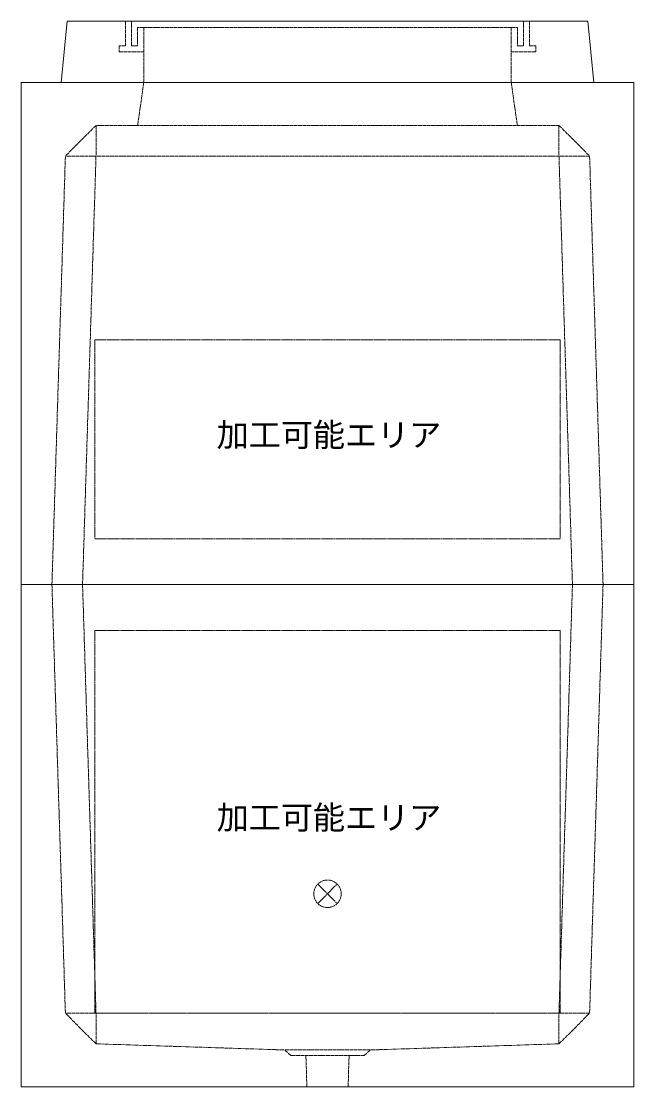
# Model space of a CAD drawing. Units: millimetres, scale not verified. Extents: x -4455 to 4455, y -3150 to 3150.
# Drawn here: x -545 to 455, y -1890 to -150 of the extents above; entities that cross this region are included whole.
import ezdxf
from ezdxf.enums import TextEntityAlignment as Align

# ---------------------------------------------------------------- set-up
doc = ezdxf.new("R2010")
doc.units = ezdxf.units.MM
doc.header["$LTSCALE"] = 20
doc.linetypes.add('LONG_DASHED1', pattern=[7, 6, -1])
doc.linetypes.add('LONG_DOUBLE_CHAIN', pattern=[21.8, 18, -1, 0.6, -0.6, 0.6, -1])
for name, color, linetype, lineweight in [('0-7_D-STR', 7, 'LONG_DASHED1', 9), ('0-A_D-STR-STR4', 134, 'LONG_DASHED1', 9), ('0-B_D-STR-STR5', 1, 'LONG_DOUBLE_CHAIN', 9)]:
    doc.layers.add(name, color=color, linetype=linetype, lineweight=lineweight)
doc.styles.add('ＭＳ ゴシック', font='')
doc.styles.get('ＭＳ ゴシック').set_extended_font_data('MS Gothic')

# ---------------------------------------------------------------- blocks, each defined once
blk = doc.blocks.new('A$C019679C0')
at = {"layer": '0-7_D-STR', "linetype": 'Continuous'}
for p, q in [((-8700, 0), (-8500, 2000)), ((8500, 2000), (-8500, 2000)), ((8700, 0), (8500, 2000)), ((-8700, 0), (8700, 0))]:
    blk.add_line(p, q, dxfattribs=at)
at = {"layer": '0-7_D-STR'}
for p, q in [((-6000, 0), (-6000, 1800)), ((6000, 1800), (6000, 0))]:
    blk.add_line(p, q, dxfattribs=at)
at = {"layer": '0-A_D-STR-STR4'}
for points in [[(-6600, 2000), (-6600, 1200), (-6800, 1200), (-6800, 1000), (-6000, 1000)], [(-6000, 1800), (-6200, 1800), (-6200, 1200), (-6400, 1200), (-6400, 2000)], [(-6000, 1800), (6000, 1800), (6200, 1800)], [(6600, 2000), (6600, 1200), (6800, 1200), (6800, 1000), (6000, 1000)], [(6200, 1800), (6200, 1200), (6400, 1200), (6400, 2000)]]:
    blk.add_lwpolyline(points, dxfattribs=at)
blk = doc.blocks.new('A$C04C363F0')
at = {"layer": '0-7_D-STR'}
for p, q in [((-6000, 16400), (-6200, 15000)), ((6000, 16400), (6200, 15000)), ((-7559.9, 15000), (-7560, 14000)), ((7559.9, 15000), (7560, 14000)), ((7560, 15000), (8560, 14000)), ((-9000, 0), (-8560, 14000)), ((8560, 14000), (-8560, 14000)), ((-8000, 0), (-7560, 14000)), ((8000, 0), (7560, 14000)), ((9000, 0), (8560, 14000))]:
    blk.add_line(p, q, dxfattribs=at)
at = {"layer": '0-7_D-STR', "linetype": 'Continuous'}
for p in [(10000, 16400), (-10000, 0)]:
    blk.add_line(p, (10000, 0), dxfattribs=at)
blk.add_lwpolyline([(-10000, 0), (-10000, 16400), (10000, 16400)], dxfattribs=at)
at = {"layer": '0-7_D-STR'}
blk.add_lwpolyline([(7562.2, 14997.8), (-7560, 15000), (-8560, 14000)], dxfattribs=at)
at = {"layer": '0-B_D-STR-STR5'}
for p, q in [((-7600, 8000), (-7600, 1500)), ((7600, 8000), (-7600, 8000))]:
    blk.add_line(p, q, dxfattribs=at)
blk.add_lwpolyline([(7600, 8000), (7600, 1500), (-7600, 1500)], dxfattribs=at)
blk = doc.blocks.new('A$C576C08F7')
at = {"layer": '0-7_D-STR', "linetype": 'Continuous'}
for p, q in [((-10000, 0), (10000, 0)), ((-10000, -16400), (-10000, 0)), ((10000, -16400), (10000, 0)), ((-10000, -16400), (10000, -16400))]:
    blk.add_line(p, q, dxfattribs=at)
at = {"layer": '0-7_D-STR'}
for p, q in [((-9000, 0), (-8560, -14000)), ((-8000, 0), (-7560, -14000)), ((8000, 0), (7560, -14000)), ((9000, 0), (8560, -14000)), ((-7560, -15000), (-8560, -14000)), ((8560, -14000), (-8560, -14000)), ((-7560, -15000), (-7560, -14000)), ((7560, -15000), (8560, -14000)), ((7560, -15000), (7560, -14000)), ((-7560, -15000), (-1400, -15200)), ((-1200, -15380), (-1400, -15200)), ((1400, -15200), (-1400, -15200)), ((1200, -15380), (1400, -15200)), ((7560, -15000), (1400, -15200)), ((1200, -15380), (-1200, -15380)), ((-672.4, -16400), (-705, -15380)), ((672.4, -16400), (705, -15380))]:
    blk.add_line(p, q, dxfattribs=at)
at = {"layer": '0-B_D-STR-STR5'}
for p, q in [((7600, -1500), (7600, -14000)), ((7600, -14000), (-7600, -14000))]:
    blk.add_line(p, q, dxfattribs=at)
blk.add_lwpolyline([(7600, -1500), (-7600, -1500), (-7600, -14000)], dxfattribs=at)
blk = doc.blocks.new('A$C1C640AAB')
at = {"layer": '0-B_D-STR-STR5'}
for p, q in [((-318.2, -318.2), (318.2, 318.2)), ((-318.2, 318.2), (318.2, -318.2))]:
    blk.add_line(p, q, dxfattribs=at)
blk.add_circle((0, 0), 450, dxfattribs=at)
blk = doc.blocks.new('A$C07bede68')
at = {"layer": '0-7_D-STR'}
blk.add_blockref('A$C576C08F7', (0, 0), dxfattribs=at)
at = {"layer": '0-B_D-STR-STR5'}
blk.add_blockref('A$C1C640AAB', (0, -10100), dxfattribs=at)

msp = doc.modelspace()

# ---------------------------------------------------------------- block references
at = {"layer": '0-7_D-STR', "xscale": 0.05, "yscale": 0.05}
for name, p in [('A$C019679C0', (-44.91, -250.03)), ('A$C04C363F0', (-44.91, -1070.03)), ('A$C07bede68', (-44.91, -1070.03))]:
    msp.add_blockref(name, p, dxfattribs=at)

# ---------------------------------------------------------------- texts
at = {"layer": '0-B_D-STR-STR5', "style": 'ＭＳ ゴシック'}
for p in [(-225.97, -856.17), (-225.97, -1481.17)]:
    msp.add_text('加工可能エリア', height=38.42, dxfattribs=at).set_placement(p, align=Align.BOTTOM_LEFT)

doc.saveas('drawing.dxf')
